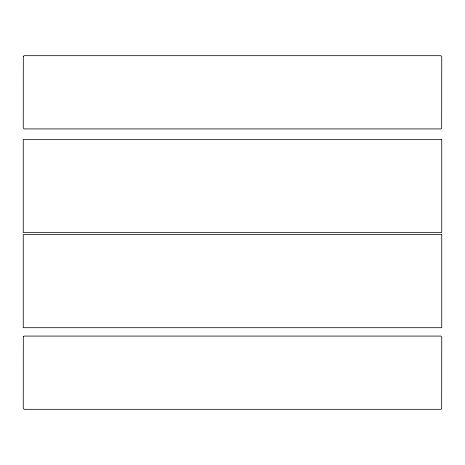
<?xml version="1.0" encoding="UTF-8"?>
<svg xmlns="http://www.w3.org/2000/svg" width="465" height="465" viewBox="0 0 465 465"><rect width="100%" height="100%" fill="white"/><g stroke="black" fill="none" stroke-linecap="round" stroke-linejoin="round"><path stroke-width="0.7" d="M23.314 56.346L23.25 127.875L24.122 128.921L440.878 128.921L441.686 128.259L441.75 56.73L440.878 55.684L24.122 55.684L23.314 56.346M23.314 336.741L23.25 408.27L24.122 409.316L440.878 409.316L441.686 408.654L441.75 337.125L440.878 336.079L24.122 336.079L23.314 336.741M441.744 139.384L23.25 139.384L23.25 232.5L441.744 232.5L441.744 139.384M441.744 234.593L23.25 234.593L23.25 327.709L441.744 327.709L441.744 234.593"/></g></svg>
